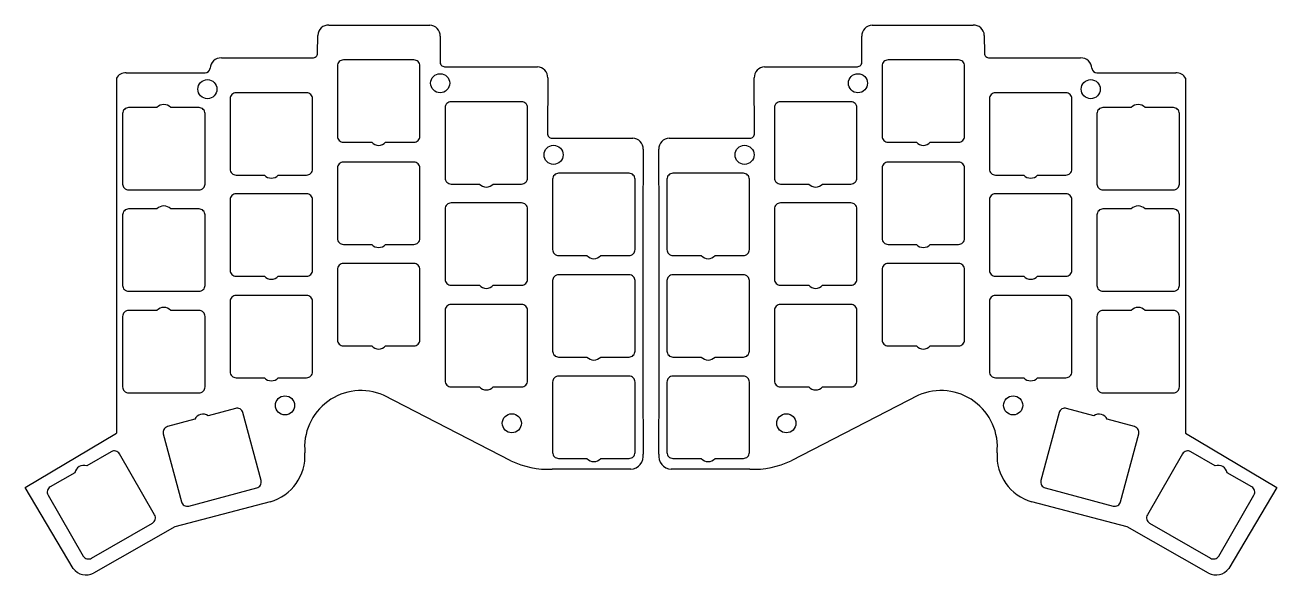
# Model space of a CAD drawing. Header units: inches. Extents: x 1.84 to 10.1, y -4.75 to -1.13.
import ezdxf

# ---------------------------------------------------------------- set-up
doc = ezdxf.new("R2010")
doc.units = ezdxf.units.IN
doc.layers.get('0').update_dxf_attribs({"linetype": 'CONTINUOUS'})

msp = doc.modelspace()

# ---------------------------------------------------------------- linework, layer by layer
for p, q in [((3.8428, -1.1254), (4.5085, -1.1255)), ((7.4263, -1.1255), (8.092, -1.1254)), ((3.7682, -1.3113), (3.7688, -1.1939)), ((4.577, -1.1995), (4.5757, -1.3676)), ((7.3591, -1.3676), (7.3578, -1.1995)), ((8.166, -1.1939), (8.1666, -1.3113)), ((3.1333, -1.3423), (3.7353, -1.3417)), ((4.606, -1.4006), (5.2179, -1.4014)), ((6.7169, -1.4014), (7.3288, -1.4006)), ((8.1995, -1.3417), (8.8015, -1.3423)), ((2.4409, -1.4766), (2.4409, -3.8189)), ((2.5057, -1.4402), (3.0264, -1.4406)), ((5.2864, -1.4748), (5.2852, -1.8402)), ((6.6496, -1.8402), (6.6484, -1.4748)), ((8.9084, -1.4406), (9.4291, -1.4402)), ((9.4939, -1.4766), (9.4939, -3.8189)), ((5.3155, -1.8731), (5.8477, -1.8721)), ((6.0871, -1.8721), (6.6193, -1.8731)), ((5.9161, -1.9455), (5.9164, -2.0169)), ((6.0184, -2.0169), (6.0187, -1.9455)), ((5.9164, -2.0169), (5.9143, -2.3511)), ((6.0206, -2.3511), (6.0184, -2.0169)), ((5.9143, -2.3511), (5.9143, -3.4911)), ((6.0206, -3.4911), (6.0206, -2.3511)), ((5.9143, -3.4911), (5.9149, -3.9565)), ((6.0199, -3.9565), (6.0206, -3.4911)), ((5.0429, -4.0004), (4.2039, -3.5689)), ((7.7309, -3.5689), (6.8919, -4.0004)), ((1.8383, -4.1771), (2.4409, -3.8189)), ((9.4939, -3.8189), (10.0965, -4.1771)), ((5.8339, -4.0559), (5.3146, -4.0567)), ((6.6202, -4.0567), (6.1009, -4.0559)), ((2.1559, -4.7114), (1.8383, -4.1771)), ((10.0965, -4.1771), (9.7789, -4.7114)), ((3.4559, -4.2721), (2.8272, -4.437)), ((9.1076, -4.437), (8.4789, -4.2721)), ((2.8272, -4.437), (2.2906, -4.7421)), ((9.6443, -4.7421), (9.1076, -4.437))]:
    msp.add_line(p, q)
for points in [[(4.1259, -1.8989, 0.455983), (4.2166, -1.8989), (4.4035, -1.8989, 0.414214), (4.4429, -1.8595), (4.4429, -1.395, 0.414214), (4.4035, -1.3556), (3.939, -1.3556, 0.414214), (3.8996, -1.395), (3.8996, -1.8595, 0.414214), (3.939, -1.8989)], [(7.7182, -1.8989, 0.455983), (7.8089, -1.8989), (7.9958, -1.8989, 0.414214), (8.0352, -1.8595), (8.0352, -1.395, 0.414214), (7.9958, -1.3556), (7.5313, -1.3556, 0.414214), (7.4919, -1.395), (7.4919, -1.8595, 0.414214), (7.5313, -1.8989)], [(2.9861, -1.6706), (2.7992, -1.6706, 0.455983), (2.7085, -1.6706), (2.5216, -1.6706, 0.414214), (2.4822, -1.7099), (2.4822, -2.1745, 0.414214), (2.5216, -2.2139), (2.9861, -2.2139, 0.414214), (3.0255, -2.1745), (3.0255, -1.7099, 0.414214)], [(3.4177, -2.1154, 0.455983), (3.5084, -2.1154), (3.6954, -2.1154, 0.414214), (3.7347, -2.0761), (3.7347, -1.6115, 0.414214), (3.6954, -1.5721), (3.2308, -1.5721, 0.414214), (3.1914, -1.6115), (3.1914, -2.0761, 0.414214), (3.2308, -2.1154)], [(4.8356, -2.1745, 0.455983), (4.9263, -2.1745), (5.1132, -2.1745, 0.414214), (5.1526, -2.1351), (5.1526, -1.6706, 0.414214), (5.1132, -1.6312), (4.6487, -1.6312, 0.414214), (4.6093, -1.6706), (4.6093, -2.1351, 0.414214), (4.6487, -2.1745)], [(7.0085, -2.1745, 0.455983), (7.0992, -2.1745), (7.2861, -2.1745, 0.414214), (7.3255, -2.1351), (7.3255, -1.6706, 0.414214), (7.2861, -1.6312), (6.8216, -1.6312, 0.414214), (6.7822, -1.6706), (6.7822, -2.1351, 0.414214), (6.8216, -2.1745)], [(8.4264, -2.1154, 0.455983), (8.5171, -2.1154), (8.704, -2.1154, 0.414214), (8.7434, -2.0761), (8.7434, -1.6115, 0.414214), (8.704, -1.5721), (8.2394, -1.5721, 0.414214), (8.2001, -1.6115), (8.2001, -2.0761, 0.414214), (8.2394, -2.1154)], [(9.4132, -2.2139, 0.414214), (9.4526, -2.1745), (9.4526, -1.7099, 0.414214), (9.4132, -1.6706), (9.2263, -1.6706, 0.455983), (9.1356, -1.6706), (8.9487, -1.6706, 0.414214), (8.9093, -1.7099), (8.9093, -2.1745, 0.414214), (8.9487, -2.2139)], [(4.1259, -2.5728, 0.455983), (4.2166, -2.5728), (4.4035, -2.5728, 0.414214), (4.4429, -2.5334), (4.4429, -2.0688, 0.414214), (4.4035, -2.0294), (3.939, -2.0294, 0.414214), (3.8996, -2.0688), (3.8996, -2.5334, 0.414214), (3.939, -2.5728)], [(7.7182, -2.5728, 0.455983), (7.8089, -2.5728), (7.9958, -2.5728, 0.414214), (8.0352, -2.5334), (8.0352, -2.0688, 0.414214), (7.9958, -2.0294), (7.5313, -2.0294, 0.414214), (7.4919, -2.0688), (7.4919, -2.5334, 0.414214), (7.5313, -2.5728)], [(5.862, -2.143, 0.414214), (5.8226, -2.1036), (5.358, -2.1036, 0.414214), (5.3187, -2.143), (5.3187, -2.6076, 0.414214), (5.358, -2.6469), (5.545, -2.6469, 0.455983), (5.6356, -2.6469), (5.8226, -2.6469, 0.414214), (5.862, -2.6076)], [(6.1122, -2.1036, 0.414214), (6.0728, -2.143), (6.0728, -2.6076, 0.414214), (6.1122, -2.6469), (6.2992, -2.6469, 0.455983), (6.3898, -2.6469), (6.5768, -2.6469, 0.414214), (6.6161, -2.6076), (6.6161, -2.143, 0.414214), (6.5768, -2.1036)], [(3.4177, -2.7828, 0.455983), (3.5084, -2.7828), (3.6954, -2.7828, 0.414214), (3.7347, -2.7434), (3.7347, -2.2788, 0.414214), (3.6954, -2.2394), (3.2308, -2.2394, 0.414214), (3.1914, -2.2788), (3.1914, -2.7434, 0.414214), (3.2308, -2.7828)], [(4.8356, -2.8428, 0.455983), (4.9263, -2.8428), (5.1132, -2.8428, 0.414214), (5.1526, -2.8034), (5.1526, -2.3388, 0.414214), (5.1132, -2.2994), (4.6487, -2.2994, 0.414214), (4.6093, -2.3388), (4.6093, -2.8034, 0.414214), (4.6487, -2.8428)], [(7.0085, -2.8428, 0.455983), (7.0992, -2.8428), (7.2861, -2.8428, 0.414214), (7.3255, -2.8034), (7.3255, -2.3388, 0.414214), (7.2861, -2.2994), (6.8216, -2.2994, 0.414214), (6.7822, -2.3388), (6.7822, -2.8034, 0.414214), (6.8216, -2.8428)], [(8.4264, -2.7828, 0.455983), (8.5171, -2.7828), (8.704, -2.7828, 0.414214), (8.7434, -2.7434), (8.7434, -2.2788, 0.414214), (8.704, -2.2394), (8.2394, -2.2394, 0.414214), (8.2001, -2.2788), (8.2001, -2.7434, 0.414214), (8.2394, -2.7828)], [(2.7992, -2.3394, 0.455983), (2.7085, -2.3394), (2.5216, -2.3394, 0.414214), (2.4822, -2.3788), (2.4822, -2.8434, 0.414214), (2.5216, -2.8828), (2.9861, -2.8828, 0.414214), (3.0255, -2.8434), (3.0255, -2.3788, 0.414214), (2.9861, -2.3394)], [(9.2263, -2.3394, 0.455983), (9.1356, -2.3394), (8.9487, -2.3394, 0.414214), (8.9093, -2.3788), (8.9093, -2.8434, 0.414214), (8.9487, -2.8828), (9.4132, -2.8828, 0.414214), (9.4526, -2.8434), (9.4526, -2.3788, 0.414214), (9.4132, -2.3394)], [(4.1259, -3.2428, 0.455983), (4.2166, -3.2428), (4.4035, -3.2428, 0.414214), (4.4429, -3.2034), (4.4429, -2.7388, 0.414214), (4.4035, -2.6994), (3.939, -2.6994, 0.414214), (3.8996, -2.7388), (3.8996, -3.2034, 0.414214), (3.939, -3.2428)], [(7.7182, -3.2428, 0.455983), (7.8089, -3.2428), (7.9958, -3.2428, 0.414214), (8.0352, -3.2034), (8.0352, -2.7388, 0.414214), (7.9958, -2.6994), (7.5313, -2.6994, 0.414214), (7.4919, -2.7388), (7.4919, -3.2034, 0.414214), (7.5313, -3.2428)], [(5.545, -3.3162, 0.455983), (5.6356, -3.3162), (5.8226, -3.3162, 0.414214), (5.862, -3.2769), (5.862, -2.8123, 0.414214), (5.8226, -2.7729), (5.358, -2.7729, 0.414214), (5.3187, -2.8123), (5.3187, -3.2769, 0.414214), (5.358, -3.3162)], [(6.2992, -3.3162, 0.455983), (6.3898, -3.3162), (6.5768, -3.3162, 0.414214), (6.6161, -3.2769), (6.6161, -2.8123, 0.414214), (6.5768, -2.7729), (6.1122, -2.7729, 0.414214), (6.0728, -2.8123), (6.0728, -3.2769, 0.414214), (6.1122, -3.3162)], [(3.4177, -3.4528, 0.455983), (3.5084, -3.4528), (3.6954, -3.4528, 0.414214), (3.7347, -3.4134), (3.7347, -2.9488, 0.414214), (3.6954, -2.9094), (3.2308, -2.9094, 0.414214), (3.1914, -2.9488), (3.1914, -3.4134, 0.414214), (3.2308, -3.4528)], [(4.8356, -3.5128, 0.455983), (4.9263, -3.5128), (5.1132, -3.5128, 0.414214), (5.1526, -3.4734), (5.1526, -3.0088, 0.414214), (5.1132, -2.9694), (4.6487, -2.9694, 0.414214), (4.6093, -3.0088), (4.6093, -3.4734, 0.414214), (4.6487, -3.5128)], [(7.0085, -3.5128, 0.455983), (7.0992, -3.5128), (7.2861, -3.5128, 0.414214), (7.3255, -3.4734), (7.3255, -3.0088, 0.414214), (7.2861, -2.9694), (6.8216, -2.9694, 0.414214), (6.7822, -3.0088), (6.7822, -3.4734, 0.414214), (6.8216, -3.5128)], [(8.4264, -3.4528, 0.455983), (8.5171, -3.4528), (8.704, -3.4528, 0.414214), (8.7434, -3.4134), (8.7434, -2.9488, 0.414214), (8.704, -2.9094), (8.2394, -2.9094, 0.414214), (8.2001, -2.9488), (8.2001, -3.4134, 0.414214), (8.2394, -3.4528)], [(2.7992, -3.0094, 0.455983), (2.7085, -3.0094), (2.5216, -3.0094, 0.414214), (2.4822, -3.0488), (2.4822, -3.5134, 0.414214), (2.5216, -3.5528), (2.9861, -3.5528, 0.414214), (3.0255, -3.5134), (3.0255, -3.0488, 0.414214), (2.9861, -3.0094)], [(9.2263, -3.0094, 0.455983), (9.1356, -3.0094), (8.9487, -3.0094, 0.414214), (8.9093, -3.0488), (8.9093, -3.5134, 0.414214), (8.9487, -3.5528), (9.4132, -3.5528, 0.414214), (9.4526, -3.5134), (9.4526, -3.0488, 0.414214), (9.4132, -3.0094)], [(5.545, -3.9855, 0.455983), (5.6356, -3.9855), (5.8226, -3.9855, 0.414214), (5.862, -3.9461), (5.862, -3.4816, 0.414214), (5.8226, -3.4422), (5.358, -3.4422, 0.414214), (5.3187, -3.4816), (5.3187, -3.9461, 0.414214), (5.358, -3.9855)], [(6.2992, -3.9855, 0.455983), (6.3898, -3.9855), (6.5768, -3.9855, 0.414214), (6.6161, -3.9461), (6.6161, -3.4816, 0.414214), (6.5768, -3.4422), (6.1122, -3.4422, 0.414214), (6.0728, -3.4816), (6.0728, -3.9461, 0.414214), (6.1122, -3.9855)], [(3.0459, -3.7035, 0.455983), (2.9583, -3.727), (2.7778, -3.7754, 0.414214), (2.7499, -3.8236), (2.8702, -4.2723, 0.414214), (2.9184, -4.3002), (3.3671, -4.1799, 0.414214), (3.395, -4.1317), (3.2747, -3.683, 0.414214), (3.2265, -3.6551)], [(8.9765, -3.727, 0.455983), (8.8889, -3.7035), (8.7083, -3.6551, 0.414214), (8.6601, -3.683), (8.5398, -4.1317, 0.414214), (8.5677, -4.1799), (9.0164, -4.3002, 0.414214), (9.0646, -4.2723), (9.1849, -3.8236, 0.414214), (9.157, -3.7754)], [(2.2452, -4.0347, 0.455983), (2.1666, -4.08), (2.0047, -4.1735, 0.414214), (1.9903, -4.2273), (2.2226, -4.6296, 0.414214), (2.2764, -4.644), (2.6787, -4.4117, 0.414214), (2.6931, -4.3579), (2.4608, -3.9556, 0.414214), (2.4071, -3.9412)], [(9.7682, -4.08, 0.455983), (9.6896, -4.0347), (9.5277, -3.9412, 0.414214), (9.474, -3.9556), (9.2417, -4.3579, 0.414214), (9.2561, -4.4117), (9.6584, -4.644, 0.414214), (9.7122, -4.6296), (9.9445, -4.2273, 0.414214), (9.9301, -4.1735)]]:
    msp.add_lwpolyline(points, format="xyb", close=True)
for centre in [(3.0413, -1.5488), (4.5768, -1.5094), (7.3327, -1.5094), (8.8681, -1.5488), (5.3248, -1.9819), (6.5846, -1.9819), (3.5531, -3.6354), (8.3563, -3.6354), (5.0492, -3.7535), (6.8602, -3.7535)]:
    msp.add_circle(centre, 0.063)
for centre, radius, start, end in [((3.8406, -1.1972), 0.0719, 88.22248, 177.34738), ((4.5051, -1.1972), 0.0719, -1.77246, 87.33594), ((7.4297, -1.1972), 0.0719, 92.66406, 181.77246), ((8.0943, -1.1972), 0.0719, 2.65262, 91.77752), ((3.7372, -1.3107), 0.031, 266.44129, 358.81798), ((8.1976, -1.3107), 0.031, 181.18202, 273.55871), ((3.1311, -1.4142), 0.0719, 88.22755, 177.33591), ((4.6067, -1.3695), 0.031, 176.48494, 268.78253), ((5.2146, -1.4732), 0.0718, -1.28709, 87.33449), ((6.7202, -1.4732), 0.0718, 92.66551, 181.28709), ((7.3281, -1.3695), 0.031, -88.78253, 3.51506), ((8.8037, -1.4142), 0.0719, 2.66409, 91.77245), ((2.5035, -1.5121), 0.0719, 88.22914, 150.4438), ((3.0265, -1.4076), 0.033, 269.79504, 354.30282), ((8.9083, -1.4076), 0.033, 185.69718, 270.20496), ((9.4313, -1.5121), 0.0719, 29.5562, 91.77086), ((5.3161, -1.8421), 0.031, 176.47107, 268.79241), ((5.8443, -1.9439), 0.0718, -1.28757, 87.34214), ((6.0905, -1.9439), 0.0718, 92.65786, 181.28757), ((6.6187, -1.8421), 0.031, -88.79241, 3.52893), ((4.0546, -3.9096), 0.372, 66.33473, 186.04423), ((7.8802, -3.9096), 0.372, -6.04423, 113.66527), ((3.366, -3.9659), 0.3191, -73.6332, 3.0622), ((5.8312, -3.9711), 0.0849, -88.21922, 9.87785), ((6.1036, -3.9711), 0.0849, 170.12215, 268.21922), ((8.5688, -3.9659), 0.3191, 176.9378, 253.6332), ((5.2876, -3.5034), 0.5539, 243.79008, 272.79469), ((6.6472, -3.5034), 0.5539, 267.20531, 296.20992), ((2.2408, -4.6496), 0.1051, 216.06684, 298.2455), ((9.694, -4.6496), 0.1051, 241.7545, 323.93316)]:
    msp.add_arc(centre, radius, start, end)

doc.saveas('drawing.dxf')
